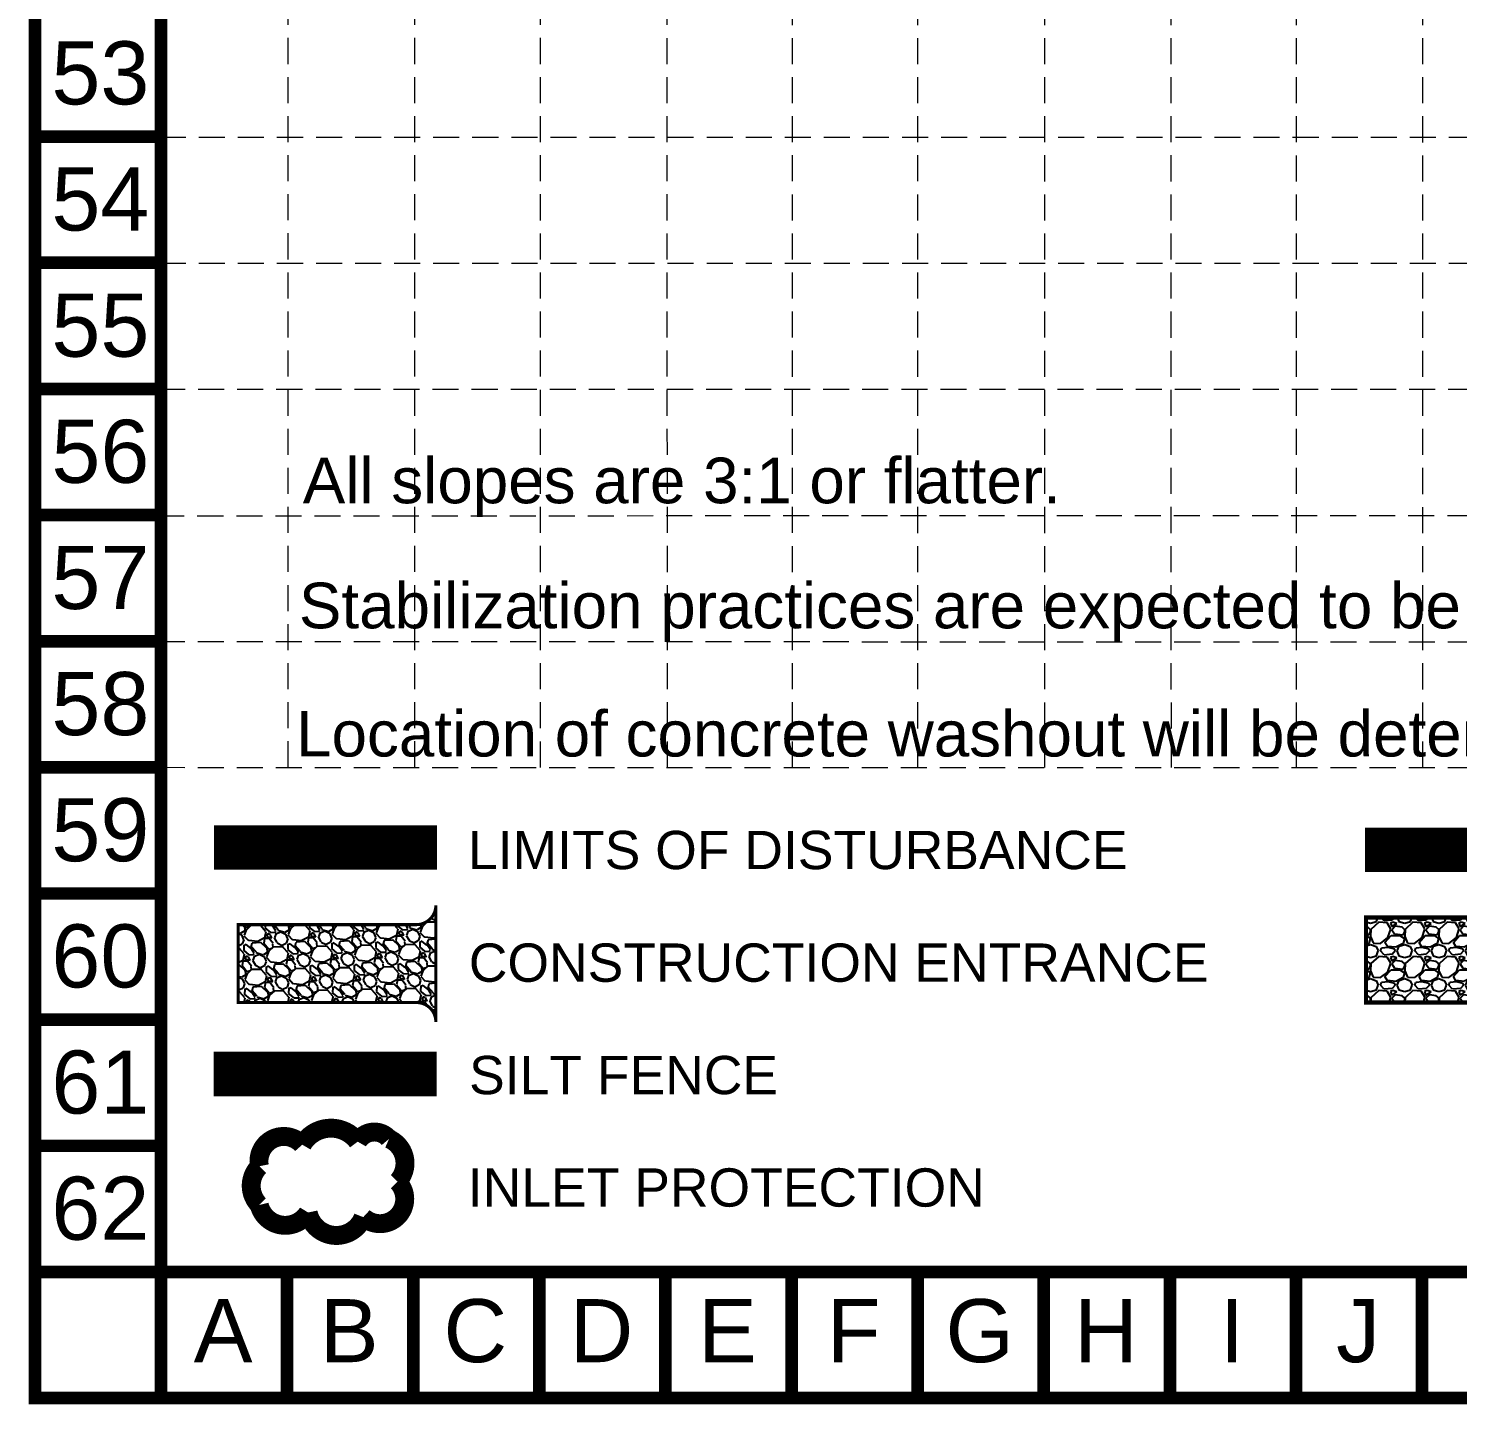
# Model space of a CAD drawing. Header units: feet. Extents: x 4586 to 6528, y 2127 to 5231.
# Drawn here: x 4586 to 5134, y 2127 to 2655 of the extents above; entities that cross this region are included whole.
import ezdxf
from ezdxf.enums import TextEntityAlignment as Align

# ---------------------------------------------------------------- set-up
doc = ezdxf.new("R2010")
doc.units = ezdxf.units.FT
doc.header["$LTSCALE"] = 80
doc.header["$MEASUREMENT"] = 0
doc.linetypes.add('ACAD_ISO02W100', pattern=[15, 12, -3])
doc.linetypes.add('HIDDEN', pattern=[0.375, 0.25, -0.125])
for name, color, linetype in [('BASE', 7, 'CONTINUOUS'), ('GRID', 254, 'HIDDEN'), ('LEGEND', 7, 'CONTINUOUS')]:
    doc.layers.add(name, color=color, linetype=linetype)
doc.styles.add("L200'", font='ARIAL.TTF', dxfattribs={"height": 0.001968503937008})
doc.styles.get("Standard").update_dxf_attribs({"font": 'ARIAL.TTF', "height": 6.399999999999999})

msp = doc.modelspace()

# ---------------------------------------------------------------- hatches: boundary and pattern name
at = {"layer": 'LEGEND'}
h = msp.add_hatch(dxfattribs=at)
h.set_pattern_fill('GRAVEL', color=4, scale=11.95171480003918, angle=-43.93425516442545, style=0)
h.set_pattern_definition([(184.0785448355745, (-12039.53593003601, -4933.782528025282), (-143.487310067218, -11.12190742233814), [1.60793590233807, -159.1859411726242]), (141.0354448355745, (-12041.13979671012, -4933.89689060752), (111.5748066746999, -90.90307587101829), [2.759268492455449, -273.1674970910859]), (88.57614483557452, (-12043.28522545301, -4932.161755642112), (-5.148869832079734, -177.6003953636352), [1.945595748868782, -192.6142181723052]), (223.3394448355745, (-12048.71502488516, -4931.079401557629), (174.4565957441158, 163.8448500879606), [2.512704616130638, -248.7577091900741]), (248.8994448355745, (-12050.54251604212, -4932.803918354204), (56.47541679220318, 144.7448734564502), [2.463905764602078, -243.9270053436201]), (313.3394448355745, (-12051.4295395747, -4935.102621779096), (-163.8448500879605, 174.4565957441158), [2.512704616130639, -248.7577091900741]), (353.7599448355745, (-12049.70502277812, -4936.930112936073), (-194.8141115992692, 21.73383775716026), [3.322923314140095, -328.9691451621439]), (28.32104483557454, (-12046.40178946825, -4937.291293250417), (242.6828559922108, 131.3034943720575), [3.137181714432686, -310.5810972942691]), (77.49534483557453, (-12043.64011822715, -4935.802976017073), (38.94731249677326, 178.2291772591365), [2.521214237068251, -249.6004843591969]), (131.3021448355745, (-12043.09422552975, -4933.341566599845), (86.38310669465673, -99.82416944480201), [2.878355378723036, -141.0393537988548]), (178.4631448355746, (-12044.99402339909, -4931.179232147907), (-194.4997485411247, 4.834470115506987), [3.722337671042607, -368.5117043226585]), (94.87984483557395, (-12040.2771532853, -4939.375033449734), (-10.49317483655918, 109.6886089613105), [1.270479234958962, -125.7779820881032]), (127.5349448355745, (-12040.38522832735, -4938.109153840714), (95.30419012102762, -125.0161297086606), [2.417078946015525, -239.2913893378474]), (181.0657448355745, (-12041.85782671018, -4936.192450262333), (-8.292490688128002, -8.606867795797394), [1.690223458736328, -15.21204698377135]), (159.2643448355745, (-12041.4652086948, -4934.579152277913), (59.61931057774337, -24.24869670549127), [0.910218695741384, -90.11132818209741]), (247.8671448355745, (-12042.31646389772, -4934.256884063351), (16.27060226791414, 34.1130851268568), [1.287235539108621, -63.07472069204441]), (347.0295448355745, (-12042.80143810463, -4935.449270101482), (42.40557521412004, -7.663696325601305), [2.090701518256054, -67.59917379846203]), (117.6308448355745, (-12040.76408440378, -4935.918525457826), (8.921259124537494, -25.19183123707464), [1.511784356771748, -36.28286041766637]), (332.4552448355745, (-12047.30844567453, -4929.447240952579), (110.9460741578861, -57.10436679894499), [2.117843862566944, -209.6670802212935]), (26.4119448355745, (-12045.43065419591, -4930.426620676697), (-125.6448066761955, -61.5056217604151), [1.776753873888625, -175.8982630118151]), (249.2643448355745, (-12039.10558677938, -4934.197152431369), (24.24869670549127, 59.61931057774337), [1.820425439767966, -89.20112143807076]), (299.6762448355745, (-12039.75012320852, -4935.899662837233), (-61.19126633322436, 108.74543210219), [2.117843862566943, -209.6670802212934]), (295.5097448355746, (-12052.44978831019, -4934.783497334697), (-26.44939849336184, 58.67615171254188), [2.042309025030696, -100.0731900333632]), (250.8408448355745, (-12051.57023917631, -4936.626707342146), (48.18313928190231, 136.1379217473793), [1.71122262164001, -169.4112905283718]), (22.86714483557454, (-12047.31200625008, -4942.886942444997), (58.67618004789099, 26.44933611015228), [1.82042543976797, -89.20112143807089]), (333.4197448355745, (-12045.63464600506, -4942.179530613811), (-145.0591709976041, 73.37494911834396), [2.003477903645368, -198.3437746337254]), (25.50974483557454, (-12051.52937016497, -4938.823623265233), (-58.67615171254188, -26.44939849336181), [1.021154512515348, -101.0943445458786]), (57.37564483557452, (-12047.82841815803, -4942.389393157653), (24.56311397322492, 42.71993549075282), [0.6094179376539979, -60.332602910327]), (122.0295448355745, (-12047.49986240326, -4941.876125019842), (17.52812808377859, -33.4843173060744), [2.463905764602075, -46.81426928601343]), (142.0747448355744, (-12048.80661102363, -4939.787284138838), (94.3611316424544, -74.31801989658348), [2.283375112547486, -226.0538134459016]), (259.7558448355745, (-12043.54776203561, -4936.223887963357), (7.978095958539672, 25.50622564703129), [1.72370021189125, -41.3688170371048]), (309.2229448355745, (-12043.85431139965, -4937.920110829024), (129.7316592230148, -158.1860919145682), [3.009370076361042, -297.927123636007]), (17.01114483557456, (-12041.95136976023, -4940.2514388135), (-92.47488080697177, -27.07810652316874), [1.230500748952831, -121.8199326977742]), (46.06574483557452, (-12040.77470257262, -4939.891445357713), (-0.3143770103857553, 16.89935325443824), [0.717102888002351, -11.23461191203683]), (76.3221448355745, (-12048.72997368263, -4939.36322842239), (-23.62002069828152, -93.41798715107151), [1.660380026880645, -164.3781485366351]), (4.078544835574532, (-12048.33735566725, -4937.749930437975), (143.487310067218, 11.12190742233816), [3.21587180467614, -157.5780052702861]), (316.0657448355745, (-12045.12962231901, -4937.521205273454), (16.89935325443824, 0.3143770103857574), [3.107445848010189, -8.844268952028997]), (281.3705448355745, (-12042.89183738458, -4939.677252185194), (-28.02111366285644, 143.172963641487), [1.889733433893396, -187.0834665348686]), (210.1203448355745, (-12042.51926884836, -4941.529893502962), (-41.77681771796731, -26.13497441570819), [1.740193578315306, -85.26960485459803]), (163.7117448355745, (-12044.02449179074, -4942.403155096605), (-246.4553466104144, 71.48852183925824), [2.833333269071272, -280.5004597549328]), (131.4918448355745, (-12046.74410716196, -4941.608487755577), (-103.596806515957, 116.4091706028446), [2.997478120135027, -296.7500111970681])])
edge = h.paths.add_edge_path()
edge.add_line((4742.065470984693, 2274.053551746365), (4742.065470984693, 2318.877268594149))
edge.add_arc((4734.594853011403, 2318.877268594136), 7.47061797329059, -89.96094406197483, 9.271161616197787e-11, ccw=False)
edge.add_line((4734.599945392943, 2311.406652356469), (4666.136310714653, 2311.40045115177))
edge.add_line((4666.136310714653, 2311.40045115177), (4666.136310714653, 2281.495579227127))
edge.add_line((4666.136310714653, 2281.495579227127), (4734.589760629897, 2281.524167984001))
edge.add_arc((4734.59485301143, 2274.053551746362), 7.470617973263036, 2.55226950685028e-11, 90.03905593795957, ccw=False)
at = {"layer": 'LEGEND', "linetype": 'ACAD_ISO02W100'}
h = msp.add_hatch(dxfattribs=at)
h.set_pattern_fill('GRAVEL', color=240, scale=13.13587979549867, style=0)
h.set_pattern_definition([(228.0128, (4164.557047882903, 1618.175178738087), (-105.0870151418314, -118.2229357826795), [1.767248724167208, -174.9579389536688]), (184.9697, (4163.374818701307, 1616.861590758494), (157.6305713585932, 13.13576560538823), [3.032654296627186, -300.2326834149328]), (132.5103999999999, (4160.353566348344, 1616.598873162613), (131.3586760323061, -144.4947916894147), [2.138363600149638, -211.69825913241]), (267.2737, (4155.230573228101, 1613.3149032137), (13.13582748484173, 262.7175997847093), [2.761661096446049, -273.4043960046397]), (292.8337, (4155.099214430145, 1610.556368456644), (-65.67952909412492, 157.6305104115281), [2.70802729924103, -268.0950704294963]), (357.2737, (4156.150084813783, 1608.060551295516), (-262.7175997847093, 13.13582748484174), [2.761661096446049, -273.4043960046397]), (37.6942, (4158.908619570839, 1607.929192497552), (-170.7665338326374, -131.3586719183287), [3.652155523662697, -361.5631078532516]), (72.2553, (4161.798513125847, 1610.162292062799), (91.95129994609518, 288.9893059949816), [3.448010815760858, -341.353188983243]), (121.4296, (4162.849383509489, 1613.446262011664), (-105.0871465271403, 170.7663721414457), [2.771013842860445, -274.3306725684193]), (175.2364, (4161.404436731982, 1615.810720374875), (144.4946901812256, -13.13576856955479), [3.163540202909511, -155.013404263167]), (222.3974, (4158.251825581063, 1616.073437970803), (-157.6306541087983, -144.4945737407745), [4.091143490548468, -405.0235076895337]), (138.8141, (4168.235094225645, 1613.183544415783), (-91.9511972773763, 78.81524348138537), [1.396357158141304, -138.2399497705799]), (171.4692, (4167.184223842003, 1614.103056001437), (170.7664148110203, -26.27186349632919), [2.656560922202243, -263.0001618202519]), (225, (4164.557047882903, 1614.497132395329), (-1.458375619767101e-15, -13.1358838603829), [1.857689256559217, -16.71924271667235]), (203.1986, (4163.637536297217, 1616.073437970803), (65.6793954395684, 26.27177699951715), [1.000402333465588, -99.03947634433868]), (291.8014, (4162.718024711534, 1615.679361576911), (-13.13587861984595, 39.40764297273265), [1.414773661614593, -69.324106457312]), (30.9638, (4163.243459903351, 1614.365773597365), (39.40761340750887, 26.27179221448986), [2.297846316746766, -74.29683824857509]), (161.5651, (4165.213841872678, 1615.548002778947), (26.27176529975823, -13.13585882042409), [1.661570571212423, -39.87773311673754]), (16.38950000000001, (4155.099214430145, 1615.679361576911), (131.3588268330619, 39.40754362354117), [2.327677899762363, -230.4407031910647]), (70.3462, (4157.332313995379, 1616.336155566685), (-52.54345675204119, -144.4947058035519), [1.952793026278627, -193.3261023893103]), (293.1986, (4165.213841872678, 1618.175178738087), (-26.27177699951715, 65.6793954395684), [2.00079153105138, -98.0390871467529]), (343.6105, (4166.00199466041, 1616.336155566685), (-131.3588268330619, 39.40754362354119), [2.327677899762344, -230.4407031910624]), (339.444, (4155.099214430145, 1607.535116103707), (-65.67942320718086, 26.27170700047251), [2.244659139454812, -109.9883503768049]), (294.7751, (4157.200955197424, 1606.74696331597), (-65.67929637635675, 144.4947226993526), [1.880768997359889, -186.1964065921052]), (66.80140000000002, (4165.345200670633, 1605.039298942532), (26.27177699951717, 65.6793954395684), [2.00079153105138, -98.03908714675286]), (17.35400000000001, (4166.133353458365, 1606.878322113934), (-170.766463864096, -52.5434469643313), [2.201980665999236, -217.9954948193336]), (69.444, (4158.908619570839, 1605.039298942532), (-26.27170700047255, -65.67942320718085), [1.122329569727407, -111.1106799465324]), (101.3098999999996, (4164.557047882903, 1605.039298942532), (-13.13584869185814, 52.54352906321003), [0.6697985107724747, -66.31030214819107]), (165.9638, (4164.425689084948, 1605.696092932305), (39.40764655855158, -13.1358542772295), [2.708027299241027, -51.45258436497849]), (186.009, (4161.798513125847, 1606.352886922078), (131.3587946829183, 13.13587083002218), [2.509609834930021, -248.4510189893175]), (303.6901, (4163.243459903351, 1613.183544415783), (-13.13589732542471, 26.27175378193244), [1.894482855866409, -45.46760167667362]), (353.1572, (4164.294330286993, 1611.607238840309), (223.3099481884797, -26.2718646507756), [3.307535717227791, -327.4454711627199]), (60.94540000000001, (4167.578300235868, 1611.213162446417), (-52.54351953928113, -91.95116362015183), [1.35241764022536, -133.8897404587046]), (90, (4168.235094225645, 1612.395391628046), (-13.13587979549867, 13.13587979549867), [0.7881527877299197, -12.34772700776874]), (120.2564, (4161.535795529937, 1606.74696331597), (52.54345201564948, -91.95119082830324), [1.824888964709857, -180.6645854849869]), (48.01280000000001, (4160.616283944255, 1608.323268891444), (105.0870151418314, 118.2229357826795), [3.534497448334416, -173.1906902295015]), (0, (4162.980742307444, 1610.950444850536), (13.13587979549867, 13.13587979549867), [3.415328746829652, -9.72055104866901]), (325.3048, (4166.396071054275, 1610.950444850536), (-131.3587225417369, 91.95127166308852), [2.076966497985476, -205.6195256700046]), (254.0546, (4168.10373542769, 1609.768215668954), (-13.13587834130923, -52.5435208456821), [1.912610369984198, -93.71803948802363]), (207.646, (4167.578300235868, 1607.929192497552), (-249.5816610380898, -131.3588992742498), [3.114057343719892, -308.2921893275812]), (175.4261, (4164.819765478814, 1606.484245720042), (-170.7664446754037, 13.13581150417559), [3.294465516831242, -326.1517314975386])])
h.paths.add_polyline_path([(5099.217719702458, 2281.570104638616), (5182.81277287653, 2281.421560174729), (5182.81277287653, 2314.261259663429), (5099.217719702458, 2314.135210050441)])

# ---------------------------------------------------------------- linework, layer by layer
at = {"layer": 'BASE', "const_width": 4.842587666581771}
for points in [[(6525.11455561394, 2129.652857392446), (6525.11455561394, 5228.908964004622), (4588.079488981198, 5228.908964004622), (4588.079488981198, 2129.652857392446)], [(6476.68867894814, 2178.078734058114), (6476.68867894814, 5180.483087338955), (4636.505365647128, 5180.483087338955), (4636.505365647128, 2178.078734058114)]]:
    msp.add_lwpolyline(points, close=True, dxfattribs=at)
for points in [[(4636.505365647128, 2613.911624050566), (4588.079488981198, 2613.911624050566)], [(4636.505365647128, 2565.485747384767), (4588.079488981198, 2565.485747384767)], [(4636.505365647128, 2517.059870718837), (4588.079488981198, 2517.059870718837)], [(4636.505365647128, 2468.633994053169), (4588.079488981198, 2468.633994053169)], [(4636.505365647128, 2420.208117387239), (4588.079488981198, 2420.208117387239)], [(4636.505365647128, 2371.782240721572), (4588.079488981198, 2371.782240721572)], [(4636.505365647128, 2323.356364055642), (4588.079488981198, 2323.356364055642)], [(4636.505365647128, 2274.930487389843), (4588.079488981198, 2274.930487389843)], [(4636.505365647128, 2226.504610724044), (4588.079488981198, 2226.504610724044)], [(4636.505365647128, 2178.078734058114), (4588.079488981198, 2178.078734058114)], [(4636.505365647128, 2178.078734058114), (4636.505365647128, 2129.652857392446)], [(4684.931242312927, 2178.078734058114), (4684.931242312927, 2129.652857392446)], [(4733.357118978725, 2178.078734058114), (4733.357118978725, 2129.652857392446)], [(4781.782995644525, 2178.078734058114), (4781.782995644525, 2129.652857392446)], [(4830.208872310323, 2178.078734058114), (4830.208872310323, 2129.652857392446)], [(4878.634748976122, 2178.078734058114), (4878.634748976122, 2129.652857392446)], [(4927.060625641921, 2178.078734058114), (4927.060625641921, 2129.652857392446)], [(4975.486502307851, 2178.078734058114), (4975.486502307851, 2129.652857392446)], [(5023.91237897365, 2178.078734058114), (5023.91237897365, 2129.652857392446)], [(5072.338255639449, 2178.078734058114), (5072.338255639449, 2129.652857392446)], [(5120.764132305248, 2178.078734058114), (5072.338255639449, 2178.078734058114)], [(5120.764132305248, 2178.078734058114), (5120.764132305248, 2129.652857392446)]]:
    msp.add_lwpolyline(points, dxfattribs=at)
at = {"layer": 'GRID', "color": 252, "linetype": 'HIDDEN', "lineweight": 0, "ltscale": 0.5}
for p, q in [((4685.37329678983, 2371.789054760493), (4685.111222195307, 5178.663620688509)), ((4734.004596841394, 2371.781408903154), (4733.402495540098, 5178.641812779018)), ((4782.28553997855, 2371.773818129248), (4781.839303534111, 5178.514200511338)), ((4830.969365243592, 2371.766164013848), (4830.202315372435, 5178.439262592523)), ((4878.95381363647, 2371.758619855116), (4878.749338144729, 5178.813788148827)), ((4927.081270331087, 2371.751053212489), (4927.233092799787, 5178.723786095296)), ((4975.872184722862, 2371.743382260438), (4975.611587047601, 5178.545303894154)), ((5024.470114375239, 2371.735741649624), (5023.97543793263, 5178.586705203308)), ((5072.51103525721, 2371.728188612236), (5072.521901340454, 5178.557515594412)), ((5121.070274471592, 2371.720554084368), (5121.018481423762, 5178.546096743351)), ((4636.045610394444, 2613.749716277803), (6476.228923695588, 2613.749716277803)), ((4636.045610394444, 2565.323839611872), (6476.228923695588, 2565.323839611872)), ((4635.793418725048, 2516.935950432374), (6474.68913379561, 2516.832537646711)), ((4635.45030828152, 2468.373466827769), (6474.693049346916, 2468.700048179502)), ((4635.611957657581, 2420.055554305638), (6474.871886159528, 2419.926207505382)), ((4635.612658956379, 2371.796878173348), (6474.808058677813, 2371.507718195519))]:
    msp.add_line(p, q, dxfattribs=at)
at = {"layer": 'LEGEND', "color": 1, "linetype": 'HIDDEN', "ltscale": 1.1, "const_width": 17.07066899999826}
msp.add_lwpolyline([(4656.888994047795, 2340.983886143319), (4742.546048459414, 2340.983886143319)], dxfattribs=at)
at = {"layer": 'LEGEND', "color": 84, "const_width": 17.07066899999826}
msp.add_lwpolyline([(5098.785690581136, 2340.113966571681), (5183.649431109611, 2340.115332153572)], dxfattribs=at)
at = {"layer": 'LEGEND', "color": 4, "const_width": 1.195171480003919}
msp.add_lwpolyline([(4742.065470984693, 2274.053551746365), (4742.065470984693, 2318.877268594149, -0.4140139244211871), (4734.599945392943, 2311.406652356469), (4666.136310714653, 2311.40045115177), (4666.136310714653, 2281.495579227127), (4734.589760629898, 2281.524167984002, -0.4144132285109485)], format="xyb", close=True, dxfattribs=at)
at = {"layer": 'LEGEND', "color": 240, "linetype": 'ACAD_ISO02W100', "const_width": 1.641984974437333}
msp.add_lwpolyline([(5099.217719702458, 2281.570104638616), (5182.81277287653, 2281.421560174729), (5182.81277287653, 2314.261259663429), (5099.217719702458, 2314.135210050441)], close=True, dxfattribs=at)
at = {"layer": 'LEGEND', "color": 200, "const_width": 17.07066899999826}
msp.add_lwpolyline([(4656.754192483573, 2254.07036598781), (4742.411246895192, 2254.07036598781)], dxfattribs=at)
at = {"layer": 'LEGEND', "color": 170, "ltscale": 100, "const_width": 7.26584142412978}
msp.add_lwpolyline([(4690.748835145908, 2226.933404803379, 0.5205670505517462), (4690.748835145908, 2226.933404803379, 0.7651954600696135), (4674.31337272058, 2218.659606266996, 0.4178788784126488), (4674.211561501063, 2203.773097583651, 0.6649002420699669), (4692.993483022014, 2200.905934237952, 0.744833174426672), (4714.176923419674, 2199.127387765248, 0.9756416855879776), (4727.373202524907, 2212.75899054934, 0.5205670505517462), (4724.087307547552, 2229.18082397881, 0.5205670505517462), (4712.039021153577, 2228.086033782224, 0.5402640007904789), (4690.748835145908, 2226.933404803379)], format="xyb", close=True, dxfattribs=at)

# ---------------------------------------------------------------- texts
at = {"layer": 'BASE'}
for s, p in [('53', (4613.230188089918, 2638.392262435291)), ('54', (4613.230188089918, 2589.966413204799)), ('55', (4613.230221887575, 2541.540518140132)), ('56', (4613.230255685035, 2493.114638353567)), ('57', (4613.230086697211, 2444.688697454857)), ('58', (4613.230086697211, 2396.262848224364)), ('59', (4613.230120494867, 2347.836953159697)), ('60', (4613.230154292327, 2299.411073373133)), ('61', (4613.230154292392, 2250.985208864538)), ('62', (4613.230154292392, 2202.559359634046)), ('A', (4660.354073616479, 2155.546535265634)), ('B', (4708.779950282409, 2155.546535265634)), ('C', (4757.205826948077, 2155.546535265634)), ('D', (4805.631703614007, 2155.546535265634)), ('E', (4854.057580279806, 2155.546535265634)), ('F', (4902.483456945604, 2155.546535265634)), ('G', (4950.909333611404, 2155.546535265634)), ('H', (4999.335210277202, 2155.546535265634)), ('I', (5047.761086943133, 2155.546535265634)), ('J', (5096.186963608799, 2155.546535265634))]:
    msp.add_text(s, height=24.21293833290885, dxfattribs=at).set_placement(p, align=Align.MIDDLE_CENTER)
at = {"layer": 'BASE', "color": 7, "style": "L200'"}
for s, p in [('All slopes are 3:1 or flatter.', (4690.956967848429, 2473.164820566101)), ('Stabilization practices are expected to be used at all disturbed areas.', (4689.458806141382, 2425.161539765651)), ('Location of concrete washout will be determined in the field and will be reflected on this Site Map.', (4688.379771683728, 2375.959531208193))]:
    msp.add_text(s, height=17.51951438968283, dxfattribs=at).set_placement(p)
at = {"layer": 'LEGEND', "style": "L200'"}
for s, p in [('LIMITS OF DISTURBANCE', (4754.40623394759, 2332.713975853063)), ('CONSTRUCTION ENTRANCE', (4754.708633600454, 2289.475024111759)), ('SILT FENCE', (4754.797971332799, 2246.316238945518)), ('INLET PROTECTION', (4754.338979448189, 2203.152438116502))]:
    msp.add_text(s, height=14.69935094719474, dxfattribs=at).set_placement(p)

doc.saveas('drawing.dxf')
